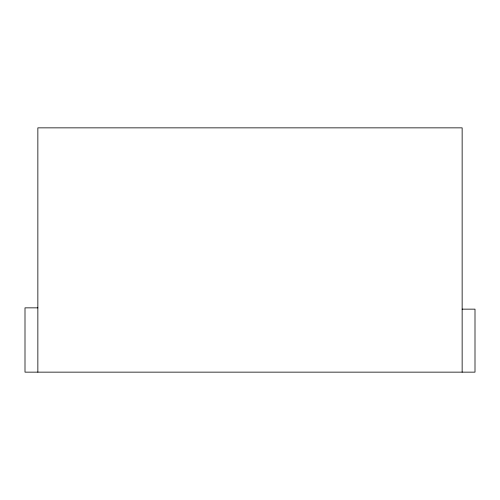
<?xml version="1.0" encoding="UTF-8"?>
<svg xmlns="http://www.w3.org/2000/svg" width="500" height="500" viewBox="0 0 500 500"><rect width="100%" height="100%" fill="white"/><g stroke="black" fill="none" stroke-linecap="round" stroke-linejoin="round"><path stroke-width="0.75" d="M37.856 307.856L25 307.856L25 372.144L475 372.144L475 309.144L462.144 309.144M462.144 372.144L462.144 127.856L37.856 127.856L37.856 372.144"/></g></svg>
